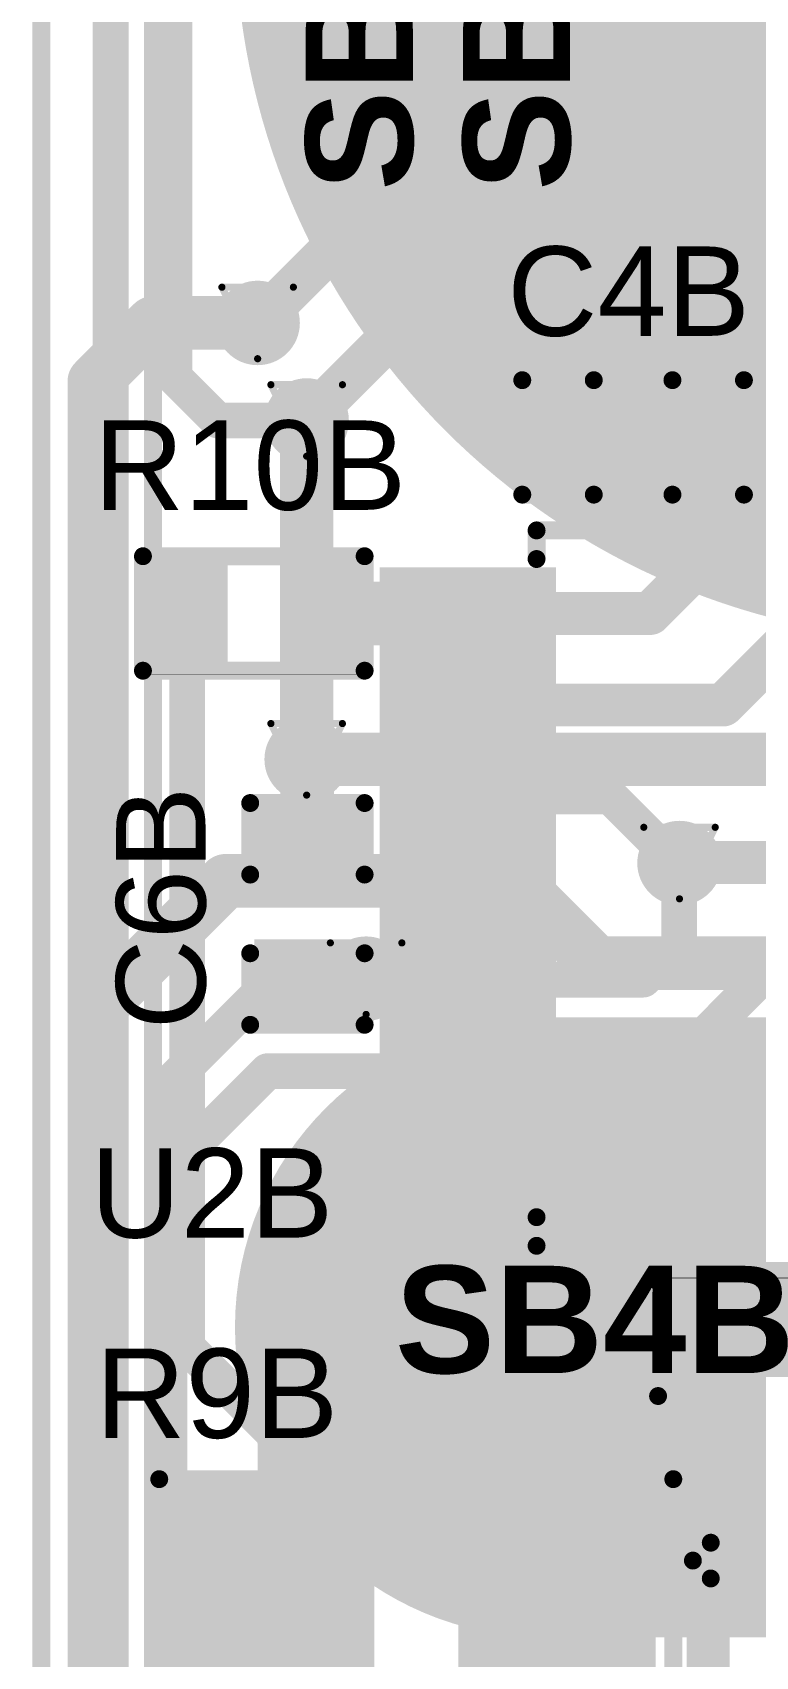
# Model space of a CAD drawing. Header units: inches. Extents: x -4.2 to 12.6, y -6.1 to 3.
# Drawn here: x -3.1519 to -2.9497, y -4.9446 to -4.4906 of the extents above; entities that cross this region are included whole.
import ezdxf

# ---------------------------------------------------------------- set-up
doc = ezdxf.new("R2010")
doc.units = ezdxf.units.IN
doc.header["$MEASUREMENT"] = 0
for name, color, linetype in [('Board Outline', 216, 'Continuous'), ('Bottom Layer', 5, 'Continuous'), ('Bottom Overlay', 54, 'Continuous'), ('Bottom Paste', 16, 'Continuous'), ('Drill Drawing', 1, 'Continuous'), ('Flex_Ribbon Bottom Coverlay', 6, 'Continuous'), ('Flex_Ribbon Top Overlay', 2, 'Continuous'), ('Top Layer', 1, 'Continuous'), ('Top Paste', 8, 'Continuous'), ('Top Solder', 216, 'Continuous'), ('Via Holes', 16, 'Continuous')]:
    doc.layers.add(name, color=color, linetype=linetype)
doc.styles.add('Arial', font='', dxfattribs={"height": 0.2})
doc.styles.add('Arial_Bold', font='', dxfattribs={"height": 0.2})
doc.styles.get('Arial').set_extended_font_data('Arial')
doc.styles.get('Arial_Bold').set_extended_font_data('Arial', bold=True)

# ---------------------------------------------------------------- blocks, each defined once
blk = doc.blocks.new('14_TSSOP_41')
at = {"layer": 'Top Layer'}
for points in [[(0.08858, 0.08563), (0.12992, 0.08563), (0.12992, 0.06791), (0.08858, 0.06791)], [(0.08858, 0.06004), (0.12992, 0.06004), (0.12992, 0.04232), (0.08858, 0.04232)], [(0.08858, 0.03445), (0.12992, 0.03445), (0.12992, 0.01673), (0.08858, 0.01673)], [(0.08858, 0.00886), (0.12992, 0.00886), (0.12992, -0.00886), (0.08858, -0.00886)], [(0.08858, -0.01673), (0.12992, -0.01673), (0.12992, -0.03445), (0.08858, -0.03445)], [(0.08858, -0.04232), (0.12992, -0.04232), (0.12992, -0.06004), (0.08858, -0.06004)], [(0.08858, -0.06791), (0.12992, -0.06791), (0.12992, -0.08563), (0.08858, -0.08563)]]:
    blk.add_hatch(color=1, dxfattribs=at).paths.add_polyline_path(points)
at = {"layer": 'Top Paste'}
for points in [[(0.08858, 0.08563), (0.12992, 0.08563), (0.12992, 0.06791), (0.08858, 0.06791)], [(0.08858, 0.06004), (0.12992, 0.06004), (0.12992, 0.04232), (0.08858, 0.04232)], [(0.08858, 0.03445), (0.12992, 0.03445), (0.12992, 0.01673), (0.08858, 0.01673)], [(0.08858, 0.00886), (0.12992, 0.00886), (0.12992, -0.00886), (0.08858, -0.00886)], [(0.08858, -0.01673), (0.12992, -0.01673), (0.12992, -0.03445), (0.08858, -0.03445)], [(0.08858, -0.04232), (0.12992, -0.04232), (0.12992, -0.06004), (0.08858, -0.06004)], [(0.08858, -0.06791), (0.12992, -0.06791), (0.12992, -0.08563), (0.08858, -0.08563)]]:
    blk.add_hatch(color=8, dxfattribs=at).paths.add_polyline_path(points)
at = {"layer": 'Top Solder'}
for points in [[(0.08458, 0.08963), (0.13392, 0.08963), (0.13392, 0.06391), (0.08458, 0.06391)], [(0.08458, 0.08963), (0.13392, 0.08963), (0.13392, 0.06391), (0.08458, 0.06391)], [(0.08458, 0.06404), (0.13392, 0.06404), (0.13392, 0.03832), (0.08458, 0.03832)], [(0.08458, 0.06404), (0.13392, 0.06404), (0.13392, 0.03832), (0.08458, 0.03832)], [(0.08458, 0.03845), (0.13392, 0.03845), (0.13392, 0.01273), (0.08458, 0.01273)], [(0.08458, 0.03845), (0.13392, 0.03845), (0.13392, 0.01273), (0.08458, 0.01273)], [(0.08458, 0.01286), (0.13392, 0.01286), (0.13392, -0.01286), (0.08458, -0.01286)], [(0.08458, 0.01286), (0.13392, 0.01286), (0.13392, -0.01286), (0.08458, -0.01286)], [(0.08458, -0.01273), (0.13392, -0.01273), (0.13392, -0.03845), (0.08458, -0.03845)], [(0.08458, -0.01273), (0.13392, -0.01273), (0.13392, -0.03845), (0.08458, -0.03845)], [(0.08458, -0.03832), (0.13392, -0.03832), (0.13392, -0.06404), (0.08458, -0.06404)], [(0.08458, -0.03832), (0.13392, -0.03832), (0.13392, -0.06404), (0.08458, -0.06404)], [(0.08458, -0.06391), (0.13392, -0.06391), (0.13392, -0.08963), (0.08458, -0.08963)], [(0.08458, -0.06391), (0.13392, -0.06391), (0.13392, -0.08963), (0.08458, -0.08963)]]:
    blk.add_hatch(color=216, dxfattribs=at).paths.add_polyline_path(points)
at = {"layer": 'Flex_Ribbon Top Overlay'}
for points in [[(0.09, 0.1, 0.005, 0.005, 0), (-0.09, 0.1, 0.005, 0.005, 0)], [(0.09, 0.1, 0.005, 0.005, 0), (0.09, 0.092, 0.005, 0.005, 0)], [(0.09, -0.092, 0.005, 0.005, 0), (0.09, -0.1, 0.005, 0.005, 0)], [(0.09, -0.1, 0.005, 0.005, 0), (-0.09, -0.1, 0.005, 0.005, 0)]]:
    blk.add_lwpolyline(points, format="xyseb", dxfattribs=at)
for points in [[(0.08875, 0.1, 0.0025, 0.0025, 1), (0.09125, 0.1, 0.0025, 0.0025, 1)], [(0.08875, 0.1, 0.0025, 0.0025, 1), (0.09125, 0.1, 0.0025, 0.0025, 1)], [(0.08875, 0.092, 0.0025, 0.0025, 1), (0.09125, 0.092, 0.0025, 0.0025, 1)], [(0.08875, -0.092, 0.0025, 0.0025, 1), (0.09125, -0.092, 0.0025, 0.0025, 1)], [(0.08875, -0.1, 0.0025, 0.0025, 1), (0.09125, -0.1, 0.0025, 0.0025, 1)], [(0.08875, -0.1, 0.0025, 0.0025, 1), (0.09125, -0.1, 0.0025, 0.0025, 1)]]:
    blk.add_lwpolyline(points, format="xyseb", close=True, dxfattribs=at)
blk = doc.blocks.new('S______B______0402_83')
at = {"layer": 'Top Layer'}
for points in [[(-0.0275, -0.0125), (-0.0275, 0.0125), (-0.0095, 0.0125), (-0.0095, -0.0125)], [(0.0095, -0.0125), (0.0095, 0.0125), (0.0275, 0.0125), (0.0275, -0.0125)]]:
    blk.add_hatch(color=1, dxfattribs=at).paths.add_polyline_path(points)
at = {"layer": 'Top Paste'}
for points in [[(-0.0275, -0.0125), (-0.0275, 0.0125), (-0.0095, 0.0125), (-0.0095, -0.0125)], [(0.0095, -0.0125), (0.0095, 0.0125), (0.0275, 0.0125), (0.0275, -0.0125)]]:
    blk.add_hatch(color=8, dxfattribs=at).paths.add_polyline_path(points)
at = {"layer": 'Top Solder'}
for points in [[(-0.02967, -0.01467), (-0.02967, 0.01467), (-0.00733, 0.01467), (-0.00733, -0.01467)], [(-0.02967, -0.01467), (-0.02967, 0.01467), (-0.00733, 0.01467), (-0.00733, -0.01467)], [(0.00733, -0.01467), (0.00733, 0.01467), (0.02967, 0.01467), (0.02967, -0.01467)], [(0.00733, -0.01467), (0.00733, 0.01467), (0.02967, 0.01467), (0.02967, -0.01467)]]:
    blk.add_hatch(color=216, dxfattribs=at).paths.add_polyline_path(points)
at = {"layer": 'Flex_Ribbon Top Overlay'}
for points in [[(-0.031, 0.016, 0.005, 0.005, 0), (-0.031, -0.016, 0.005, 0.005, 0)], [(0.031, 0.016, 0.005, 0.005, 0), (-0.031, 0.016, 0.005, 0.005, 0)], [(0.031, 0.016, 0.005, 0.005, 0), (0.031, -0.016, 0.005, 0.005, 0)], [(0.031, -0.016, 0.005, 0.005, 0), (-0.031, -0.016, 0.005, 0.005, 0)], [(0.032, -0.017, 0.000127, 0.000127, 0), (-0.032, -0.017, 0.000127, 0.000127, 0)]]:
    blk.add_lwpolyline(points, format="xyseb", dxfattribs=at)
for points in [[(-0.03225, 0.016, 0.0025, 0.0025, 1), (-0.02975, 0.016, 0.0025, 0.0025, 1)], [(-0.03225, 0.016, 0.0025, 0.0025, 1), (-0.02975, 0.016, 0.0025, 0.0025, 1)], [(0.02975, 0.016, 0.0025, 0.0025, 1), (0.03225, 0.016, 0.0025, 0.0025, 1)], [(0.02975, 0.016, 0.0025, 0.0025, 1), (0.03225, 0.016, 0.0025, 0.0025, 1)], [(-0.03225, -0.016, 0.0025, 0.0025, 1), (-0.02975, -0.016, 0.0025, 0.0025, 1)], [(-0.03225, -0.016, 0.0025, 0.0025, 1), (-0.02975, -0.016, 0.0025, 0.0025, 1)], [(0.02975, -0.016, 0.0025, 0.0025, 1), (0.03225, -0.016, 0.0025, 0.0025, 1)], [(0.02975, -0.016, 0.0025, 0.0025, 1), (0.03225, -0.016, 0.0025, 0.0025, 1)], [(-0.03203, -0.017, 0.0000635, 0.0000635, 1), (-0.03197, -0.017, 0.0000635, 0.0000635, 1)], [(0.03197, -0.017, 0.0000635, 0.0000635, 1), (0.03203, -0.017, 0.0000635, 0.0000635, 1)]]:
    blk.add_lwpolyline(points, format="xyseb", close=True, dxfattribs=at)
blk = doc.blocks.new('R___0402_118')
at = {"layer": 'Top Layer'}
for points in [[(-0.0275, -0.0125), (-0.0275, 0.0125), (-0.0095, 0.0125), (-0.0095, -0.0125)], [(0.0095, -0.0125), (0.0095, 0.0125), (0.0275, 0.0125), (0.0275, -0.0125)]]:
    blk.add_hatch(color=1, dxfattribs=at).paths.add_polyline_path(points)
at = {"layer": 'Top Paste'}
for points in [[(-0.0275, -0.0125), (-0.0275, 0.0125), (-0.0095, 0.0125), (-0.0095, -0.0125)], [(0.0095, -0.0125), (0.0095, 0.0125), (0.0275, 0.0125), (0.0275, -0.0125)]]:
    blk.add_hatch(color=8, dxfattribs=at).paths.add_polyline_path(points)
at = {"layer": 'Top Solder'}
for points in [[(-0.02967, -0.01467), (-0.02967, 0.01467), (-0.00733, 0.01467), (-0.00733, -0.01467)], [(-0.02967, -0.01467), (-0.02967, 0.01467), (-0.00733, 0.01467), (-0.00733, -0.01467)], [(0.00733, -0.01467), (0.00733, 0.01467), (0.02967, 0.01467), (0.02967, -0.01467)], [(0.00733, -0.01467), (0.00733, 0.01467), (0.02967, 0.01467), (0.02967, -0.01467)]]:
    blk.add_hatch(color=216, dxfattribs=at).paths.add_polyline_path(points)
at = {"layer": 'Flex_Ribbon Top Overlay'}
for points in [[(-0.031, -0.016, 0.005, 0.005, 0), (-0.031, 0.016, 0.005, 0.005, 0)], [(-0.031, 0.016, 0.005, 0.005, 0), (0.031, 0.016, 0.005, 0.005, 0)], [(0.031, -0.016, 0.005, 0.005, 0), (0.031, 0.016, 0.005, 0.005, 0)], [(-0.031, -0.016, 0.005, 0.005, 0), (0.031, -0.016, 0.005, 0.005, 0)], [(-0.032, -0.017, 0.000127, 0.000127, 0), (0.032, -0.017, 0.000127, 0.000127, 0)]]:
    blk.add_lwpolyline(points, format="xyseb", dxfattribs=at)
for points in [[(-0.03225, 0.016, 0.0025, 0.0025, 1), (-0.02975, 0.016, 0.0025, 0.0025, 1)], [(-0.03225, 0.016, 0.0025, 0.0025, 1), (-0.02975, 0.016, 0.0025, 0.0025, 1)], [(0.02975, 0.016, 0.0025, 0.0025, 1), (0.03225, 0.016, 0.0025, 0.0025, 1)], [(0.02975, 0.016, 0.0025, 0.0025, 1), (0.03225, 0.016, 0.0025, 0.0025, 1)], [(-0.03225, -0.016, 0.0025, 0.0025, 1), (-0.02975, -0.016, 0.0025, 0.0025, 1)], [(-0.03225, -0.016, 0.0025, 0.0025, 1), (-0.02975, -0.016, 0.0025, 0.0025, 1)], [(0.02975, -0.016, 0.0025, 0.0025, 1), (0.03225, -0.016, 0.0025, 0.0025, 1)], [(0.02975, -0.016, 0.0025, 0.0025, 1), (0.03225, -0.016, 0.0025, 0.0025, 1)], [(-0.03203, -0.017, 0.0000635, 0.0000635, 1), (-0.03197, -0.017, 0.0000635, 0.0000635, 1)], [(0.03197, -0.017, 0.0000635, 0.0000635, 1), (0.03203, -0.017, 0.0000635, 0.0000635, 1)]]:
    blk.add_lwpolyline(points, format="xyseb", close=True, dxfattribs=at)
blk = doc.blocks.new('TC33X_2_104E__125')
at = {"layer": 'Top Layer'}
for points in [[(0.00787, 0.12992), (0.07087, 0.12992), (0.07087, 0.07087), (0.00787, 0.07087)], [(-0.02362, 0.02362), (0.02362, 0.02362), (0.02362, -0.02362), (-0.02362, -0.02362)], [(0.05512, 0.02362), (0.10236, 0.02362), (0.10236, -0.02362), (0.05512, -0.02362)]]:
    blk.add_hatch(color=1, dxfattribs=at).paths.add_polyline_path(points)
at = {"layer": 'Top Paste'}
for points in [[(0.00787, 0.12992), (0.07087, 0.12992), (0.07087, 0.07087), (0.00787, 0.07087)], [(-0.02362, 0.02362), (0.02362, 0.02362), (0.02362, -0.02362), (-0.02362, -0.02362)], [(0.05512, 0.02362), (0.10236, 0.02362), (0.10236, -0.02362), (0.05512, -0.02362)]]:
    blk.add_hatch(color=8, dxfattribs=at).paths.add_polyline_path(points)
at = {"layer": 'Top Solder'}
for points in [[(0.00387, 0.13392), (0.07487, 0.13392), (0.07487, 0.06687), (0.00387, 0.06687)], [(0.00387, 0.13392), (0.07487, 0.13392), (0.07487, 0.06687), (0.00387, 0.06687)], [(-0.02762, 0.02762), (0.02762, 0.02762), (0.02762, -0.02762), (-0.02762, -0.02762)], [(-0.02762, 0.02762), (0.02762, 0.02762), (0.02762, -0.02762), (-0.02762, -0.02762)], [(0.05112, 0.02762), (0.10636, 0.02762), (0.10636, -0.02762), (0.05112, -0.02762)], [(0.05112, 0.02762), (0.10636, 0.02762), (0.10636, -0.02762), (0.05112, -0.02762)]]:
    blk.add_hatch(color=216, dxfattribs=at).paths.add_polyline_path(points)
at = {"layer": 'Flex_Ribbon Top Overlay'}
for points in [[(-0.02063, 0.1242, 0.005, 0.005, 0), (-0.03252, 0.11231, 0.005, 0.005, 0)], [(-0.00063, 0.1242, 0.005, 0.005, 0), (-0.02063, 0.1242, 0.005, 0.005, 0)], [(0.09937, 0.1242, 0.005, 0.005, 0), (0.07937, 0.1242, 0.005, 0.005, 0)], [(0.11126, 0.11231, 0.005, 0.005, 0), (0.09937, 0.1242, 0.005, 0.005, 0)], [(-0.03252, 0.11231, 0.005, 0.005, 0), (-0.03252, -0.02776, 0.005, 0.005, 0)], [(0.11126, 0.11231, 0.005, 0.005, 0), (0.11126, -0.02776, 0.005, 0.005, 0)], [(-0.038, -0.005, 0.005, 0.005, 0), (-0.043, 0, 0.005, 0.005, 0)], [(-0.043, 0, 0.005, 0.005, 0), (-0.043, -0.01, 0.005, 0.005, 0)], [(-0.038, -0.005, 0.005, 0.005, 0), (-0.043, -0.01, 0.005, 0.005, 0)], [(0.11126, -0.02776, 0.005, 0.005, 0), (-0.03252, -0.02776, 0.005, 0.005, 0)]]:
    blk.add_lwpolyline(points, format="xyseb", dxfattribs=at)
for points in [[(-0.02188, 0.1242, 0.0025, 0.0025, 1), (-0.01938, 0.1242, 0.0025, 0.0025, 1)], [(-0.02188, 0.1242, 0.0025, 0.0025, 1), (-0.01938, 0.1242, 0.0025, 0.0025, 1)], [(-0.00188, 0.1242, 0.0025, 0.0025, 1), (0.00062, 0.1242, 0.0025, 0.0025, 1)], [(0.07812, 0.1242, 0.0025, 0.0025, 1), (0.08062, 0.1242, 0.0025, 0.0025, 1)], [(0.09812, 0.1242, 0.0025, 0.0025, 1), (0.10062, 0.1242, 0.0025, 0.0025, 1)], [(0.09812, 0.1242, 0.0025, 0.0025, 1), (0.10062, 0.1242, 0.0025, 0.0025, 1)], [(-0.03377, 0.11231, 0.0025, 0.0025, 1), (-0.03127, 0.11231, 0.0025, 0.0025, 1)], [(-0.03377, 0.11231, 0.0025, 0.0025, 1), (-0.03127, 0.11231, 0.0025, 0.0025, 1)], [(0.11001, 0.11231, 0.0025, 0.0025, 1), (0.11251, 0.11231, 0.0025, 0.0025, 1)], [(0.11001, 0.11231, 0.0025, 0.0025, 1), (0.11251, 0.11231, 0.0025, 0.0025, 1)], [(-0.04425, 0, 0.0025, 0.0025, 1), (-0.04175, 0, 0.0025, 0.0025, 1)], [(-0.04425, 0, 0.0025, 0.0025, 1), (-0.04175, 0, 0.0025, 0.0025, 1)], [(-0.03925, -0.005, 0.0025, 0.0025, 1), (-0.03675, -0.005, 0.0025, 0.0025, 1)], [(-0.03925, -0.005, 0.0025, 0.0025, 1), (-0.03675, -0.005, 0.0025, 0.0025, 1)], [(-0.04425, -0.01, 0.0025, 0.0025, 1), (-0.04175, -0.01, 0.0025, 0.0025, 1)], [(-0.04425, -0.01, 0.0025, 0.0025, 1), (-0.04175, -0.01, 0.0025, 0.0025, 1)], [(-0.03377, -0.02776, 0.0025, 0.0025, 1), (-0.03127, -0.02776, 0.0025, 0.0025, 1)], [(-0.03377, -0.02776, 0.0025, 0.0025, 1), (-0.03127, -0.02776, 0.0025, 0.0025, 1)], [(0.11001, -0.02776, 0.0025, 0.0025, 1), (0.11251, -0.02776, 0.0025, 0.0025, 1)], [(0.11001, -0.02776, 0.0025, 0.0025, 1), (0.11251, -0.02776, 0.0025, 0.0025, 1)]]:
    blk.add_lwpolyline(points, format="xyseb", close=True, dxfattribs=at)
blk = doc.blocks.new('_EMG________B_202')
at = {"layer": 'Bottom Layer'}
h = blk.add_hatch(color=5, dxfattribs=at)
edge = h.paths.add_edge_path()
edge.add_arc((0, 0.3932), 0.19685, 0, 360)
h = blk.add_hatch(color=5, dxfattribs=at)
edge = h.paths.add_edge_path()
edge.add_arc((-0.11417, 0.0005), 0.08268, 90, 270)
edge.add_line((-0.11417, -0.08217), (0.11417, -0.08217))
edge.add_arc((0.11417, 0.0005), 0.08268, 270, 450)
edge.add_line((0.11417, 0.08318), (-0.11417, 0.08318))
at = {"layer": 'Bottom Paste'}
h = blk.add_hatch(color=16, dxfattribs=at)
edge = h.paths.add_edge_path()
edge.add_arc((0, 0.3932), 0.19685, 0, 360)
h = blk.add_hatch(color=16, dxfattribs=at)
edge = h.paths.add_edge_path()
edge.add_arc((-0.11417, 0.0005), 0.08268, 90, 270)
edge.add_line((-0.11417, -0.08217), (0.11417, -0.08217))
edge.add_arc((0.11417, 0.0005), 0.08268, 270, 450)
edge.add_line((0.11417, 0.08318), (-0.11417, 0.08318))
at = {"layer": 'Flex_Ribbon Bottom Coverlay'}
h = blk.add_hatch(color=6, dxfattribs=at)
edge = h.paths.add_edge_path()
edge.add_arc((0, 0.3932), 0.20085, 0, 360)
h = blk.add_hatch(color=6, dxfattribs=at)
edge = h.paths.add_edge_path()
edge.add_arc((0, 0.3932), 0.20085, 0, 360)
h = blk.add_hatch(color=6, dxfattribs=at)
edge = h.paths.add_edge_path()
edge.add_arc((-0.11417, 0.0005), 0.08668, 90, 270)
edge.add_line((-0.11417, -0.08617), (0.11417, -0.08617))
edge.add_arc((0.11417, 0.0005), 0.08668, 270, 450)
edge.add_line((0.11417, 0.08718), (-0.11417, 0.08718))
h = blk.add_hatch(color=6, dxfattribs=at)
edge = h.paths.add_edge_path()
edge.add_arc((-0.11417, 0.0005), 0.08668, 90, 270)
edge.add_line((-0.11417, -0.08617), (0.11417, -0.08617))
edge.add_arc((0.11417, 0.0005), 0.08668, 270, 450)
edge.add_line((0.11417, 0.08718), (-0.11417, 0.08718))
at = {"layer": 'Bottom Overlay'}
blk.add_lwpolyline([(-0.22375, -0.43172, 0.005, 0.005, 0), (-0.22375, 0.43172, 0.005, 0.005, 0)], format="xyseb", dxfattribs=at)
blk = doc.blocks.new('C___0402_230')
at = {"layer": 'Top Layer'}
for points in [[(-0.0275, -0.0125), (-0.0275, 0.0125), (-0.0095, 0.0125), (-0.0095, -0.0125)], [(0.0095, -0.0125), (0.0095, 0.0125), (0.0275, 0.0125), (0.0275, -0.0125)]]:
    blk.add_hatch(color=1, dxfattribs=at).paths.add_polyline_path(points)
at = {"layer": 'Top Paste'}
for points in [[(-0.0275, -0.0125), (-0.0275, 0.0125), (-0.0095, 0.0125), (-0.0095, -0.0125)], [(0.0095, -0.0125), (0.0095, 0.0125), (0.0275, 0.0125), (0.0275, -0.0125)]]:
    blk.add_hatch(color=8, dxfattribs=at).paths.add_polyline_path(points)
at = {"layer": 'Top Solder'}
for points in [[(-0.02986, -0.01486), (-0.02986, 0.01486), (-0.00714, 0.01486), (-0.00714, -0.01486)], [(-0.02986, -0.01486), (-0.02986, 0.01486), (-0.00714, 0.01486), (-0.00714, -0.01486)], [(0.00714, -0.01486), (0.00714, 0.01486), (0.02986, 0.01486), (0.02986, -0.01486)], [(0.00714, -0.01486), (0.00714, 0.01486), (0.02986, 0.01486), (0.02986, -0.01486)]]:
    blk.add_hatch(color=216, dxfattribs=at).paths.add_polyline_path(points)
at = {"layer": 'Flex_Ribbon Top Overlay'}
for points in [[(-0.011, 0.016, 0.005, 0.005, 0), (-0.031, 0.016, 0.005, 0.005, 0)], [(-0.031, -0.016, 0.005, 0.005, 0), (-0.031, 0.016, 0.005, 0.005, 0)], [(0.031, 0.016, 0.005, 0.005, 0), (0.011, 0.016, 0.005, 0.005, 0)], [(0.031, -0.016, 0.005, 0.005, 0), (0.031, 0.016, 0.005, 0.005, 0)], [(-0.011, -0.016, 0.005, 0.005, 0), (-0.031, -0.016, 0.005, 0.005, 0)], [(0.031, -0.016, 0.005, 0.005, 0), (0.011, -0.016, 0.005, 0.005, 0)]]:
    blk.add_lwpolyline(points, format="xyseb", dxfattribs=at)
for points in [[(-0.03225, 0.016, 0.0025, 0.0025, 1), (-0.02975, 0.016, 0.0025, 0.0025, 1)], [(-0.03225, 0.016, 0.0025, 0.0025, 1), (-0.02975, 0.016, 0.0025, 0.0025, 1)], [(-0.01225, 0.016, 0.0025, 0.0025, 1), (-0.00975, 0.016, 0.0025, 0.0025, 1)], [(0.00975, 0.016, 0.0025, 0.0025, 1), (0.01225, 0.016, 0.0025, 0.0025, 1)], [(0.02975, 0.016, 0.0025, 0.0025, 1), (0.03225, 0.016, 0.0025, 0.0025, 1)], [(0.02975, 0.016, 0.0025, 0.0025, 1), (0.03225, 0.016, 0.0025, 0.0025, 1)], [(-0.03225, -0.016, 0.0025, 0.0025, 1), (-0.02975, -0.016, 0.0025, 0.0025, 1)], [(-0.03225, -0.016, 0.0025, 0.0025, 1), (-0.02975, -0.016, 0.0025, 0.0025, 1)], [(-0.01225, -0.016, 0.0025, 0.0025, 1), (-0.00975, -0.016, 0.0025, 0.0025, 1)], [(0.00975, -0.016, 0.0025, 0.0025, 1), (0.01225, -0.016, 0.0025, 0.0025, 1)], [(0.02975, -0.016, 0.0025, 0.0025, 1), (0.03225, -0.016, 0.0025, 0.0025, 1)], [(0.02975, -0.016, 0.0025, 0.0025, 1), (0.03225, -0.016, 0.0025, 0.0025, 1)]]:
    blk.add_lwpolyline(points, format="xyseb", close=True, dxfattribs=at)
blk = doc.blocks.new('C___0402_244')
at = {"layer": 'Top Layer'}
for points in [[(-0.0275, -0.0125), (-0.0275, 0.0125), (-0.0095, 0.0125), (-0.0095, -0.0125)], [(0.0095, -0.0125), (0.0095, 0.0125), (0.0275, 0.0125), (0.0275, -0.0125)]]:
    blk.add_hatch(color=1, dxfattribs=at).paths.add_polyline_path(points)
at = {"layer": 'Top Paste'}
for points in [[(-0.0275, -0.0125), (-0.0275, 0.0125), (-0.0095, 0.0125), (-0.0095, -0.0125)], [(0.0095, -0.0125), (0.0095, 0.0125), (0.0275, 0.0125), (0.0275, -0.0125)]]:
    blk.add_hatch(color=8, dxfattribs=at).paths.add_polyline_path(points)
at = {"layer": 'Top Solder'}
for points in [[(-0.02986, -0.01486), (-0.02986, 0.01486), (-0.00714, 0.01486), (-0.00714, -0.01486)], [(-0.02986, -0.01486), (-0.02986, 0.01486), (-0.00714, 0.01486), (-0.00714, -0.01486)], [(0.00714, -0.01486), (0.00714, 0.01486), (0.02986, 0.01486), (0.02986, -0.01486)], [(0.00714, -0.01486), (0.00714, 0.01486), (0.02986, 0.01486), (0.02986, -0.01486)]]:
    blk.add_hatch(color=216, dxfattribs=at).paths.add_polyline_path(points)
at = {"layer": 'Flex_Ribbon Top Overlay'}
for points in [[(-0.011, 0.016, 0.005, 0.005, 0), (-0.031, 0.016, 0.005, 0.005, 0)], [(-0.031, 0.016, 0.005, 0.005, 0), (-0.031, -0.016, 0.005, 0.005, 0)], [(0.031, 0.016, 0.005, 0.005, 0), (0.011, 0.016, 0.005, 0.005, 0)], [(0.031, 0.016, 0.005, 0.005, 0), (0.031, -0.016, 0.005, 0.005, 0)], [(-0.011, -0.016, 0.005, 0.005, 0), (-0.031, -0.016, 0.005, 0.005, 0)], [(0.031, -0.016, 0.005, 0.005, 0), (0.011, -0.016, 0.005, 0.005, 0)]]:
    blk.add_lwpolyline(points, format="xyseb", dxfattribs=at)
for points in [[(-0.03225, 0.016, 0.0025, 0.0025, 1), (-0.02975, 0.016, 0.0025, 0.0025, 1)], [(-0.03225, 0.016, 0.0025, 0.0025, 1), (-0.02975, 0.016, 0.0025, 0.0025, 1)], [(-0.01225, 0.016, 0.0025, 0.0025, 1), (-0.00975, 0.016, 0.0025, 0.0025, 1)], [(0.00975, 0.016, 0.0025, 0.0025, 1), (0.01225, 0.016, 0.0025, 0.0025, 1)], [(0.02975, 0.016, 0.0025, 0.0025, 1), (0.03225, 0.016, 0.0025, 0.0025, 1)], [(0.02975, 0.016, 0.0025, 0.0025, 1), (0.03225, 0.016, 0.0025, 0.0025, 1)], [(-0.03225, -0.016, 0.0025, 0.0025, 1), (-0.02975, -0.016, 0.0025, 0.0025, 1)], [(-0.03225, -0.016, 0.0025, 0.0025, 1), (-0.02975, -0.016, 0.0025, 0.0025, 1)], [(-0.01225, -0.016, 0.0025, 0.0025, 1), (-0.00975, -0.016, 0.0025, 0.0025, 1)], [(0.00975, -0.016, 0.0025, 0.0025, 1), (0.01225, -0.016, 0.0025, 0.0025, 1)], [(0.02975, -0.016, 0.0025, 0.0025, 1), (0.03225, -0.016, 0.0025, 0.0025, 1)], [(0.02975, -0.016, 0.0025, 0.0025, 1), (0.03225, -0.016, 0.0025, 0.0025, 1)]]:
    blk.add_lwpolyline(points, format="xyseb", close=True, dxfattribs=at)

msp = doc.modelspace()

# ---------------------------------------------------------------- hatches: boundary and pattern name
at = {"layer": 'Bottom Layer'}
h = msp.add_hatch(color=5, dxfattribs=at)
edge = h.paths.add_edge_path()
edge.add_arc((-3.08892, -4.57178), 0.01181, 0, 360)
h = msp.add_hatch(color=5, dxfattribs=at)
edge = h.paths.add_edge_path()
edge.add_arc((-3.07521, -4.59905), 0.01181, 0, 360)
h = msp.add_hatch(color=5, dxfattribs=at)
edge = h.paths.add_edge_path()
edge.add_arc((-3.07521, -4.69378), 0.01181, 0, 360)
h = msp.add_hatch(color=5, dxfattribs=at)
edge = h.paths.add_edge_path()
edge.add_arc((-2.97092, -4.72278), 0.01181, 0, 360)
h = msp.add_hatch(color=5, dxfattribs=at)
edge = h.paths.add_edge_path()
edge.add_arc((-3.05858, -4.7551), 0.01181, 0, 360)
at = {"layer": 'Top Layer'}
h = msp.add_hatch(color=1, dxfattribs=at)
edge = h.paths.add_edge_path()
edge.add_arc((-3.08892, -4.57178), 0.01181, 0, 360)
h = msp.add_hatch(color=1, dxfattribs=at)
edge = h.paths.add_edge_path()
edge.add_arc((-3.07521, -4.59905), 0.01181, 0, 360)
for points in [[(-2.9759, -4.61878), (-2.9209, -4.61878), (-2.9209, -4.59078), (-2.9759, -4.59078)], [(-3.0715, -4.66187), (-3.00948, -4.66187), (-3.00948, -4.64415), (-3.0715, -4.64415)], [(-3.08742, -4.73293), (-3.00948, -4.73293), (-3.00948, -4.72093), (-3.08742, -4.72093)], [(-3.06192, -4.85878), (-2.99092, -4.85878), (-2.99092, -4.79778), (-3.06192, -4.79778)], [(-3.03192, -5.05278), (-2.97792, -5.05278), (-2.97792, -4.89178), (-3.03192, -4.89178)]]:
    msp.add_hatch(color=1, dxfattribs=at).paths.add_polyline_path(points)
h = msp.add_hatch(color=1, dxfattribs=at)
edge = h.paths.add_edge_path()
edge.add_arc((-3.07521, -4.69378), 0.01181, 0, 360)
h = msp.add_hatch(color=1, dxfattribs=at)
edge = h.paths.add_edge_path()
edge.add_arc((-2.97092, -4.72278), 0.01181, 0, 360)
h = msp.add_hatch(color=1, dxfattribs=at)
edge = h.paths.add_edge_path()
edge.add_arc((-3.05858, -4.7551), 0.01181, 0, 360)
at = {"layer": 'Via Holes'}
h = msp.add_hatch(color=7, dxfattribs=at)
edge = h.paths.add_edge_path()
edge.add_arc((-3.08892, -4.57178), 0.00591, 0, 360)
h = msp.add_hatch(color=7, dxfattribs=at)
edge = h.paths.add_edge_path()
edge.add_arc((-3.07521, -4.59905), 0.00591, 0, 360)
h = msp.add_hatch(color=7, dxfattribs=at)
edge = h.paths.add_edge_path()
edge.add_arc((-3.07521, -4.69378), 0.00591, 0, 360)
h = msp.add_hatch(color=7, dxfattribs=at)
edge = h.paths.add_edge_path()
edge.add_arc((-2.97092, -4.72278), 0.00591, 0, 360)
h = msp.add_hatch(color=7, dxfattribs=at)
edge = h.paths.add_edge_path()
edge.add_arc((-3.05858, -4.7551), 0.00591, 0, 360)

# ---------------------------------------------------------------- linework, layer by layer
at = {"layer": 'Board Outline'}
msp.add_lwpolyline([(-3.1494, -5.28378, 0.005, 0.005, 0), (-3.1494, -4.42332, 0.005, 0.005, 0)], format="xyseb", dxfattribs=at)
msp.add_lwpolyline([(-3.1494, -5.28378, 0.005, 0.005, 0), (-3.1494, -4.42332, 0.005, 0.005, 0)], format="xyseb", dxfattribs=at)
at = {"layer": 'Bottom Layer'}
for points in [[(-3.1346, -4.58818, 0.015, 0.015, 0), (-3.1182, -4.57178, 0.015, 0.015, 0)], [(-3.1182, -4.57178, 0.015, 0.015, 0), (-3.08892, -4.57178, 0.015, 0.015, 0)], [(-3.1346, -4.76446, 0.015, 0.015, 0), (-3.1346, -4.58818, 0.015, 0.015, 0)], [(-3.07521, -4.69378, 0.015, 0.015, 0), (-3.07521, -4.59905, 0.015, 0.015, 0)], [(-3.07521, -4.69378, 0.015, 0.015, 0), (-2.9079, -4.69378, 0.015, 0.015, 0)], [(-2.97092, -4.72278, 0.012, 0.012, 0), (-2.97073, -4.72259, 0.012, 0.012, 0)], [(-2.97073, -4.72259, 0.012, 0.012, 0), (-2.88673, -4.72259, 0.012, 0.012, 0)], [(-3.1346, -4.76446, 0.015, 0.015, 0), (-3.09789, -4.72775, 0.015, 0.015, 0)], [(-3.09789, -4.72775, 0.015, 0.015, 0), (-3.01712, -4.72775, 0.015, 0.015, 0)], [(-3.01712, -4.72775, 0.015, 0.015, 0), (-2.99409, -4.75078, 0.015, 0.015, 0)], [(-2.99409, -4.75078, 0.015, 0.015, 0), (-2.8669, -4.75078, 0.015, 0.015, 0)], [(-3.1136, -4.78438, 0.01, 0.01, 0), (-3.08432, -4.7551, 0.01, 0.01, 0)], [(-3.08432, -4.7551, 0.01, 0.01, 0), (-3.05858, -4.7551, 0.01, 0.01, 0)], [(-3.1346, -5.22328, 0.015, 0.015, 0), (-3.1346, -4.76446, 0.015, 0.015, 0)], [(-3.1136, -5.1251, 0.01, 0.01, 0), (-3.1136, -4.78438, 0.01, 0.01, 0)]]:
    msp.add_lwpolyline(points, format="xyseb", dxfattribs=at)
for points in [[(-3.12195, -4.57178, 0.0075, 0.0075, 1), (-3.11445, -4.57178, 0.0075, 0.0075, 1)], [(-3.12195, -4.57178, 0.0075, 0.0075, 1), (-3.11445, -4.57178, 0.0075, 0.0075, 1)], [(-3.09267, -4.57178, 0.0075, 0.0075, 1), (-3.08517, -4.57178, 0.0075, 0.0075, 1)], [(-3.13835, -4.58818, 0.0075, 0.0075, 1), (-3.13085, -4.58818, 0.0075, 0.0075, 1)], [(-3.13835, -4.58818, 0.0075, 0.0075, 1), (-3.13085, -4.58818, 0.0075, 0.0075, 1)], [(-3.07896, -4.59905, 0.0075, 0.0075, 1), (-3.07146, -4.59905, 0.0075, 0.0075, 1)], [(-3.07896, -4.69378, 0.0075, 0.0075, 1), (-3.07146, -4.69378, 0.0075, 0.0075, 1)], [(-3.07896, -4.69378, 0.0075, 0.0075, 1), (-3.07146, -4.69378, 0.0075, 0.0075, 1)], [(-2.97392, -4.72278, 0.006, 0.006, 1), (-2.96792, -4.72278, 0.006, 0.006, 1)], [(-2.97373, -4.72259, 0.006, 0.006, 1), (-2.96773, -4.72259, 0.006, 0.006, 1)], [(-2.97373, -4.72259, 0.006, 0.006, 1), (-2.96773, -4.72259, 0.006, 0.006, 1)], [(-3.10164, -4.72775, 0.0075, 0.0075, 1), (-3.09414, -4.72775, 0.0075, 0.0075, 1)], [(-3.10164, -4.72775, 0.0075, 0.0075, 1), (-3.09414, -4.72775, 0.0075, 0.0075, 1)], [(-3.02087, -4.72775, 0.0075, 0.0075, 1), (-3.01337, -4.72775, 0.0075, 0.0075, 1)], [(-3.02087, -4.72775, 0.0075, 0.0075, 1), (-3.01337, -4.72775, 0.0075, 0.0075, 1)], [(-2.99784, -4.75078, 0.0075, 0.0075, 1), (-2.99034, -4.75078, 0.0075, 0.0075, 1)], [(-2.99784, -4.75078, 0.0075, 0.0075, 1), (-2.99034, -4.75078, 0.0075, 0.0075, 1)], [(-3.08682, -4.7551, 0.005, 0.005, 1), (-3.08182, -4.7551, 0.005, 0.005, 1)], [(-3.08682, -4.7551, 0.005, 0.005, 1), (-3.08182, -4.7551, 0.005, 0.005, 1)], [(-3.06108, -4.7551, 0.005, 0.005, 1), (-3.05608, -4.7551, 0.005, 0.005, 1)], [(-3.13835, -4.76446, 0.0075, 0.0075, 1), (-3.13085, -4.76446, 0.0075, 0.0075, 1)], [(-3.13835, -4.76446, 0.0075, 0.0075, 1), (-3.13085, -4.76446, 0.0075, 0.0075, 1)], [(-3.13835, -4.76446, 0.0075, 0.0075, 1), (-3.13085, -4.76446, 0.0075, 0.0075, 1)], [(-3.1161, -4.78438, 0.005, 0.005, 1), (-3.1111, -4.78438, 0.005, 0.005, 1)], [(-3.1161, -4.78438, 0.005, 0.005, 1), (-3.1111, -4.78438, 0.005, 0.005, 1)]]:
    msp.add_lwpolyline(points, format="xyseb", close=True, dxfattribs=at)
at = {"layer": 'Drill Drawing'}
for points in [[(-3.09892, -4.56178, 0.002, 0.002, 0), (-3.07892, -4.56178, 0.002, 0.002, 0)], [(-3.09892, -4.56178, 0.002, 0.002, 0), (-3.08892, -4.58178, 0.002, 0.002, 0)], [(-3.08892, -4.58178, 0.002, 0.002, 0), (-3.07892, -4.56178, 0.002, 0.002, 0)], [(-3.08521, -4.58905, 0.002, 0.002, 0), (-3.06521, -4.58905, 0.002, 0.002, 0)], [(-3.08521, -4.58905, 0.002, 0.002, 0), (-3.07521, -4.60905, 0.002, 0.002, 0)], [(-3.07521, -4.60905, 0.002, 0.002, 0), (-3.06521, -4.58905, 0.002, 0.002, 0)], [(-3.08521, -4.68378, 0.002, 0.002, 0), (-3.06521, -4.68378, 0.002, 0.002, 0)], [(-3.08521, -4.68378, 0.002, 0.002, 0), (-3.07521, -4.70378, 0.002, 0.002, 0)], [(-3.07521, -4.70378, 0.002, 0.002, 0), (-3.06521, -4.68378, 0.002, 0.002, 0)], [(-2.98092, -4.71278, 0.002, 0.002, 0), (-2.96092, -4.71278, 0.002, 0.002, 0)], [(-2.98092, -4.71278, 0.002, 0.002, 0), (-2.97092, -4.73278, 0.002, 0.002, 0)], [(-2.97092, -4.73278, 0.002, 0.002, 0), (-2.96092, -4.71278, 0.002, 0.002, 0)], [(-3.06858, -4.7451, 0.002, 0.002, 0), (-3.04858, -4.7451, 0.002, 0.002, 0)], [(-3.06858, -4.7451, 0.002, 0.002, 0), (-3.05858, -4.7651, 0.002, 0.002, 0)], [(-3.05858, -4.7651, 0.002, 0.002, 0), (-3.04858, -4.7451, 0.002, 0.002, 0)]]:
    msp.add_lwpolyline(points, format="xyseb", dxfattribs=at)
for points in [[(-3.09942, -4.56178, 0.001, 0.001, 1), (-3.09842, -4.56178, 0.001, 0.001, 1)], [(-3.09942, -4.56178, 0.001, 0.001, 1), (-3.09842, -4.56178, 0.001, 0.001, 1)], [(-3.07942, -4.56178, 0.001, 0.001, 1), (-3.07842, -4.56178, 0.001, 0.001, 1)], [(-3.07942, -4.56178, 0.001, 0.001, 1), (-3.07842, -4.56178, 0.001, 0.001, 1)], [(-3.08942, -4.58178, 0.001, 0.001, 1), (-3.08842, -4.58178, 0.001, 0.001, 1)], [(-3.08942, -4.58178, 0.001, 0.001, 1), (-3.08842, -4.58178, 0.001, 0.001, 1)], [(-3.08571, -4.58905, 0.001, 0.001, 1), (-3.08471, -4.58905, 0.001, 0.001, 1)], [(-3.08571, -4.58905, 0.001, 0.001, 1), (-3.08471, -4.58905, 0.001, 0.001, 1)], [(-3.06571, -4.58905, 0.001, 0.001, 1), (-3.06471, -4.58905, 0.001, 0.001, 1)], [(-3.06571, -4.58905, 0.001, 0.001, 1), (-3.06471, -4.58905, 0.001, 0.001, 1)], [(-3.07571, -4.60905, 0.001, 0.001, 1), (-3.07471, -4.60905, 0.001, 0.001, 1)], [(-3.07571, -4.60905, 0.001, 0.001, 1), (-3.07471, -4.60905, 0.001, 0.001, 1)], [(-3.08571, -4.68378, 0.001, 0.001, 1), (-3.08471, -4.68378, 0.001, 0.001, 1)], [(-3.08571, -4.68378, 0.001, 0.001, 1), (-3.08471, -4.68378, 0.001, 0.001, 1)], [(-3.06571, -4.68378, 0.001, 0.001, 1), (-3.06471, -4.68378, 0.001, 0.001, 1)], [(-3.06571, -4.68378, 0.001, 0.001, 1), (-3.06471, -4.68378, 0.001, 0.001, 1)], [(-3.07571, -4.70378, 0.001, 0.001, 1), (-3.07471, -4.70378, 0.001, 0.001, 1)], [(-3.07571, -4.70378, 0.001, 0.001, 1), (-3.07471, -4.70378, 0.001, 0.001, 1)], [(-2.98142, -4.71278, 0.001, 0.001, 1), (-2.98042, -4.71278, 0.001, 0.001, 1)], [(-2.98142, -4.71278, 0.001, 0.001, 1), (-2.98042, -4.71278, 0.001, 0.001, 1)], [(-2.96142, -4.71278, 0.001, 0.001, 1), (-2.96042, -4.71278, 0.001, 0.001, 1)], [(-2.96142, -4.71278, 0.001, 0.001, 1), (-2.96042, -4.71278, 0.001, 0.001, 1)], [(-2.97142, -4.73278, 0.001, 0.001, 1), (-2.97042, -4.73278, 0.001, 0.001, 1)], [(-2.97142, -4.73278, 0.001, 0.001, 1), (-2.97042, -4.73278, 0.001, 0.001, 1)], [(-3.06908, -4.7451, 0.001, 0.001, 1), (-3.06808, -4.7451, 0.001, 0.001, 1)], [(-3.06908, -4.7451, 0.001, 0.001, 1), (-3.06808, -4.7451, 0.001, 0.001, 1)], [(-3.04908, -4.7451, 0.001, 0.001, 1), (-3.04808, -4.7451, 0.001, 0.001, 1)], [(-3.04908, -4.7451, 0.001, 0.001, 1), (-3.04808, -4.7451, 0.001, 0.001, 1)], [(-3.05908, -4.7651, 0.001, 0.001, 1), (-3.05808, -4.7651, 0.001, 0.001, 1)], [(-3.05908, -4.7651, 0.001, 0.001, 1), (-3.05808, -4.7651, 0.001, 0.001, 1)]]:
    msp.add_lwpolyline(points, format="xyseb", close=True, dxfattribs=at)
at = {"layer": 'Top Layer'}
for points in [[(-3.13002, -4.95798, 0.01, 0.01, 0), (-3.13002, -4.40839, 0.01, 0.01, 0)], [(-3.11223, -4.58692, 0.01, 0.01, 0), (-3.11223, -4.45652, 0.01, 0.01, 0)], [(-3.05933, -4.5422, 0.012, 0.012, -0.198985), (-2.97635, -4.50782, 0.012, 0.012, 0)], [(-2.97635, -4.50782, 0.012, 0.012, 0), (-2.9763, -4.50782, 0.012, 0.012, 0)], [(-2.9763, -4.50782, 0.012, 0.012, 0), (-2.92739, -4.50782, 0.012, 0.012, 0)], [(-3.03015, -4.55398, 0.012, 0.012, -0.198912), (-2.97708, -4.532, 0.012, 0.012, 0)], [(-2.97708, -4.532, 0.012, 0.012, 0), (-2.9204, -4.532, 0.012, 0.012, 0)], [(-3.08892, -4.57178, 0.012, 0.012, 0), (-3.05933, -4.5422, 0.012, 0.012, 0)], [(-3.07521, -4.59905, 0.012, 0.012, 0), (-3.03015, -4.55398, 0.012, 0.012, 0)], [(-3.0024, -4.58264, 0.01, 0.01, 0), (-2.99654, -4.57678, 0.01, 0.01, 0)], [(-2.99654, -4.57678, 0.01, 0.01, 0), (-2.8879, -4.57678, 0.01, 0.01, 0)], [(-3.0024, -4.60378, 0.01, 0.01, 0), (-3.0024, -4.58264, 0.01, 0.01, 0)], [(-3.11223, -4.58692, 0.01, 0.01, 0), (-3.1001, -4.59905, 0.01, 0.01, 0)], [(-3.1001, -4.59905, 0.01, 0.01, 0), (-3.07521, -4.59905, 0.01, 0.01, 0)], [(-3.0024, -4.60378, 0.01, 0.01, 0), (-2.9984, -4.59978, 0.01, 0.01, 0)], [(-2.95874, -4.6786, 0.012, 0.012, 0), (-2.8944, -4.61426, 0.012, 0.012, 0)], [(-2.95712, -4.63099, 0.012, 0.012, 0), (-2.95712, -4.61178, 0.012, 0.012, 0)], [(-2.97914, -4.65301, 0.012, 0.012, 0), (-2.95712, -4.63099, 0.012, 0.012, 0)], [(-3.03392, -4.65023, 0.012, 0.012, 0), (-3.03125, -4.6529, 0.012, 0.012, 0)], [(-3.10865, -4.80349, 0.01, 0.01, 0), (-3.10865, -4.653, 0.01, 0.01, 0)], [(-3.03113, -4.65301, 0.012, 0.012, 0), (-3.03015, -4.65301, 0.012, 0.012, 0)], [(-3.03125, -4.6529, 0.01, 0.01, 0), (-3.03113, -4.65301, 0.01, 0.01, 0)], [(-3.03015, -4.65301, 0.012, 0.012, 0), (-2.97914, -4.65301, 0.012, 0.012, 0)], [(-3.03113, -4.6786, 0.012, 0.012, 0), (-2.95874, -4.6786, 0.012, 0.012, 0)], [(-3.07507, -4.71813, 0.015, 0.015, 0), (-3.07507, -4.69393, 0.015, 0.015, 0)], [(-3.07521, -4.69378, 0.01, 0.01, 0), (-3.07507, -4.69393, 0.01, 0.01, 0)], [(-3.03015, -4.70419, 0.01, 0.01, 0), (-2.99024, -4.70419, 0.01, 0.01, 0)], [(-2.99024, -4.70419, 0.01, 0.01, 0), (-2.97165, -4.72278, 0.01, 0.01, 0)], [(-3.07521, -4.72199, 0.01, 0.01, 0), (-3.07492, -4.72228, 0.01, 0.01, 0)], [(-3.07507, -4.71813, 0.01, 0.01, 0), (-3.07492, -4.71828, 0.01, 0.01, 0)], [(-2.97165, -4.72278, 0.01, 0.01, 0), (-2.97092, -4.72278, 0.01, 0.01, 0)], [(-2.97104, -4.72291, 0.01, 0.01, 0), (-2.97092, -4.72278, 0.01, 0.01, 0)], [(-2.97104, -4.74533, 0.01, 0.01, 0), (-2.97104, -4.72291, 0.01, 0.01, 0)], [(-3.03139, -4.72854, 0.012, 0.012, 0), (-3.03015, -4.72978, 0.012, 0.012, 0)], [(-2.98109, -4.75537, 0.01, 0.01, 0), (-2.97104, -4.74533, 0.01, 0.01, 0)], [(-2.96442, -4.80744, 0.015, 0.015, 0), (-2.9079, -4.75092, 0.015, 0.015, 0)], [(-2.99692, -4.80378, 0.01, 0.01, 0), (-2.94392, -4.75078, 0.01, 0.01, 0)], [(-3.03015, -4.75537, 0.01, 0.01, 0), (-2.98109, -4.75537, 0.01, 0.01, 0)], [(-3.10865, -4.80349, 0.01, 0.01, 0), (-3.08612, -4.78096, 0.01, 0.01, 0)], [(-3.08612, -4.78096, 0.01, 0.01, 0), (-3.03113, -4.78096, 0.01, 0.01, 0)], [(-3.10865, -4.85803, 0.01, 0.01, 0), (-3.10865, -4.80349, 0.01, 0.01, 0)], [(-2.96442, -4.85578, 0.015, 0.015, 0), (-2.96442, -4.80744, 0.015, 0.015, 0)], [(-3.0279, -4.82828, 0.01, 0.01, 0), (-3.00518, -4.851, 0.01, 0.01, 0)], [(-3.00518, -4.92278, 0.022, 0.022, 0), (-3.00518, -4.851, 0.022, 0.022, 0)], [(-3.10865, -4.85803, 0.01, 0.01, 0), (-3.08392, -4.88276, 0.01, 0.01, 0)], [(-2.9629, -5.08678, 0.012, 0.012, 0), (-2.9629, -4.86078, 0.012, 0.012, 0)], [(-3.08392, -4.92278, 0.01, 0.01, 0), (-3.08392, -4.88276, 0.01, 0.01, 0)], [(-3.0219, -4.9395, 0.01, 0.01, 0), (-3.00518, -4.92278, 0.01, 0.01, 0)], [(-3.0219, -4.97278, 0.01, 0.01, 0), (-3.0219, -4.9395, 0.01, 0.01, 0)]]:
    msp.add_lwpolyline(points, format="xyseb", dxfattribs=at)
for points in [[(-2.97935, -4.50782, 0.006, 0.006, 1), (-2.97335, -4.50782, 0.006, 0.006, 1)], [(-2.97935, -4.50782, 0.006, 0.006, 1), (-2.97335, -4.50782, 0.006, 0.006, 1)], [(-2.9793, -4.50782, 0.006, 0.006, 1), (-2.9733, -4.50782, 0.006, 0.006, 1)], [(-2.9793, -4.50782, 0.006, 0.006, 1), (-2.9733, -4.50782, 0.006, 0.006, 1)], [(-2.98008, -4.532, 0.006, 0.006, 1), (-2.97408, -4.532, 0.006, 0.006, 1)], [(-2.98008, -4.532, 0.006, 0.006, 1), (-2.97408, -4.532, 0.006, 0.006, 1)], [(-3.06233, -4.5422, 0.006, 0.006, 1), (-3.05633, -4.5422, 0.006, 0.006, 1)], [(-3.06233, -4.5422, 0.006, 0.006, 1), (-3.05633, -4.5422, 0.006, 0.006, 1)], [(-3.03315, -4.55398, 0.006, 0.006, 1), (-3.02715, -4.55398, 0.006, 0.006, 1)], [(-3.03315, -4.55398, 0.006, 0.006, 1), (-3.02715, -4.55398, 0.006, 0.006, 1)], [(-3.09192, -4.57178, 0.006, 0.006, 1), (-3.08592, -4.57178, 0.006, 0.006, 1)], [(-2.99904, -4.57678, 0.005, 0.005, 1), (-2.99404, -4.57678, 0.005, 0.005, 1)], [(-2.99904, -4.57678, 0.005, 0.005, 1), (-2.99404, -4.57678, 0.005, 0.005, 1)], [(-3.0049, -4.58264, 0.005, 0.005, 1), (-2.9999, -4.58264, 0.005, 0.005, 1)], [(-3.0049, -4.58264, 0.005, 0.005, 1), (-2.9999, -4.58264, 0.005, 0.005, 1)], [(-3.11473, -4.58692, 0.005, 0.005, 1), (-3.10973, -4.58692, 0.005, 0.005, 1)], [(-3.11473, -4.58692, 0.005, 0.005, 1), (-3.10973, -4.58692, 0.005, 0.005, 1)], [(-3.1026, -4.59905, 0.005, 0.005, 1), (-3.0976, -4.59905, 0.005, 0.005, 1)], [(-3.1026, -4.59905, 0.005, 0.005, 1), (-3.0976, -4.59905, 0.005, 0.005, 1)], [(-3.07821, -4.59905, 0.006, 0.006, 1), (-3.07221, -4.59905, 0.006, 0.006, 1)], [(-3.07771, -4.59905, 0.005, 0.005, 1), (-3.07271, -4.59905, 0.005, 0.005, 1)], [(-3.0049, -4.60378, 0.005, 0.005, 1), (-2.9999, -4.60378, 0.005, 0.005, 1)], [(-3.0049, -4.60378, 0.005, 0.005, 1), (-2.9999, -4.60378, 0.005, 0.005, 1)], [(-3.0009, -4.59978, 0.005, 0.005, 1), (-2.9959, -4.59978, 0.005, 0.005, 1)], [(-2.96012, -4.61178, 0.006, 0.006, 1), (-2.95412, -4.61178, 0.006, 0.006, 1)], [(-2.96012, -4.63099, 0.006, 0.006, 1), (-2.95412, -4.63099, 0.006, 0.006, 1)], [(-2.96012, -4.63099, 0.006, 0.006, 1), (-2.95412, -4.63099, 0.006, 0.006, 1)], [(-3.03692, -4.65023, 0.006, 0.006, 1), (-3.03092, -4.65023, 0.006, 0.006, 1)], [(-3.11115, -4.653, 0.005, 0.005, 1), (-3.10615, -4.653, 0.005, 0.005, 1)], [(-3.03425, -4.6529, 0.006, 0.006, 1), (-3.02825, -4.6529, 0.006, 0.006, 1)], [(-3.03413, -4.65301, 0.006, 0.006, 1), (-3.02813, -4.65301, 0.006, 0.006, 1)], [(-3.03375, -4.6529, 0.005, 0.005, 1), (-3.02875, -4.6529, 0.005, 0.005, 1)], [(-3.03315, -4.65301, 0.006, 0.006, 1), (-3.02715, -4.65301, 0.006, 0.006, 1)], [(-3.03315, -4.65301, 0.006, 0.006, 1), (-3.02715, -4.65301, 0.006, 0.006, 1)], [(-3.03363, -4.65301, 0.005, 0.005, 1), (-3.02863, -4.65301, 0.005, 0.005, 1)], [(-2.98214, -4.65301, 0.006, 0.006, 1), (-2.97614, -4.65301, 0.006, 0.006, 1)], [(-2.98214, -4.65301, 0.006, 0.006, 1), (-2.97614, -4.65301, 0.006, 0.006, 1)], [(-3.03413, -4.6786, 0.006, 0.006, 1), (-3.02813, -4.6786, 0.006, 0.006, 1)], [(-2.96174, -4.6786, 0.006, 0.006, 1), (-2.95574, -4.6786, 0.006, 0.006, 1)], [(-2.96174, -4.6786, 0.006, 0.006, 1), (-2.95574, -4.6786, 0.006, 0.006, 1)], [(-3.07882, -4.69393, 0.0075, 0.0075, 1), (-3.07132, -4.69393, 0.0075, 0.0075, 1)], [(-3.07771, -4.69378, 0.005, 0.005, 1), (-3.07271, -4.69378, 0.005, 0.005, 1)], [(-3.07757, -4.69393, 0.005, 0.005, 1), (-3.07257, -4.69393, 0.005, 0.005, 1)], [(-3.03265, -4.70419, 0.005, 0.005, 1), (-3.02765, -4.70419, 0.005, 0.005, 1)], [(-2.99274, -4.70419, 0.005, 0.005, 1), (-2.98774, -4.70419, 0.005, 0.005, 1)], [(-2.99274, -4.70419, 0.005, 0.005, 1), (-2.98774, -4.70419, 0.005, 0.005, 1)], [(-3.07882, -4.71813, 0.0075, 0.0075, 1), (-3.07132, -4.71813, 0.0075, 0.0075, 1)], [(-3.07771, -4.72199, 0.005, 0.005, 1), (-3.07271, -4.72199, 0.005, 0.005, 1)], [(-3.07757, -4.71813, 0.005, 0.005, 1), (-3.07257, -4.71813, 0.005, 0.005, 1)], [(-3.07742, -4.71828, 0.005, 0.005, 1), (-3.07242, -4.71828, 0.005, 0.005, 1)], [(-3.07742, -4.72228, 0.005, 0.005, 1), (-3.07242, -4.72228, 0.005, 0.005, 1)], [(-2.97415, -4.72278, 0.005, 0.005, 1), (-2.96915, -4.72278, 0.005, 0.005, 1)], [(-2.97415, -4.72278, 0.005, 0.005, 1), (-2.96915, -4.72278, 0.005, 0.005, 1)], [(-2.97354, -4.72291, 0.005, 0.005, 1), (-2.96854, -4.72291, 0.005, 0.005, 1)], [(-2.97354, -4.72291, 0.005, 0.005, 1), (-2.96854, -4.72291, 0.005, 0.005, 1)], [(-2.97342, -4.72278, 0.005, 0.005, 1), (-2.96842, -4.72278, 0.005, 0.005, 1)], [(-2.97342, -4.72278, 0.005, 0.005, 1), (-2.96842, -4.72278, 0.005, 0.005, 1)], [(-3.03439, -4.72854, 0.006, 0.006, 1), (-3.02839, -4.72854, 0.006, 0.006, 1)], [(-3.03315, -4.72978, 0.006, 0.006, 1), (-3.02715, -4.72978, 0.006, 0.006, 1)], [(-2.97354, -4.74533, 0.005, 0.005, 1), (-2.96854, -4.74533, 0.005, 0.005, 1)], [(-2.97354, -4.74533, 0.005, 0.005, 1), (-2.96854, -4.74533, 0.005, 0.005, 1)], [(-3.03265, -4.75537, 0.005, 0.005, 1), (-3.02765, -4.75537, 0.005, 0.005, 1)], [(-2.98359, -4.75537, 0.005, 0.005, 1), (-2.97859, -4.75537, 0.005, 0.005, 1)], [(-2.98359, -4.75537, 0.005, 0.005, 1), (-2.97859, -4.75537, 0.005, 0.005, 1)], [(-3.08862, -4.78096, 0.005, 0.005, 1), (-3.08362, -4.78096, 0.005, 0.005, 1)], [(-3.08862, -4.78096, 0.005, 0.005, 1), (-3.08362, -4.78096, 0.005, 0.005, 1)], [(-3.03363, -4.78096, 0.005, 0.005, 1), (-3.02863, -4.78096, 0.005, 0.005, 1)], [(-3.11115, -4.80349, 0.005, 0.005, 1), (-3.10615, -4.80349, 0.005, 0.005, 1)], [(-3.11115, -4.80349, 0.005, 0.005, 1), (-3.10615, -4.80349, 0.005, 0.005, 1)], [(-3.11115, -4.80349, 0.005, 0.005, 1), (-3.10615, -4.80349, 0.005, 0.005, 1)], [(-2.99942, -4.80378, 0.005, 0.005, 1), (-2.99442, -4.80378, 0.005, 0.005, 1)], [(-2.96817, -4.80744, 0.0075, 0.0075, 1), (-2.96067, -4.80744, 0.0075, 0.0075, 1)], [(-2.96817, -4.80744, 0.0075, 0.0075, 1), (-2.96067, -4.80744, 0.0075, 0.0075, 1)], [(-3.0304, -4.82828, 0.005, 0.005, 1), (-3.0254, -4.82828, 0.005, 0.005, 1)], [(-3.01068, -4.851, 0.011, 0.011, 1), (-2.99968, -4.851, 0.011, 0.011, 1)], [(-3.00768, -4.851, 0.005, 0.005, 1), (-3.00268, -4.851, 0.005, 0.005, 1)], [(-2.96817, -4.85578, 0.0075, 0.0075, 1), (-2.96067, -4.85578, 0.0075, 0.0075, 1)], [(-3.11115, -4.85803, 0.005, 0.005, 1), (-3.10615, -4.85803, 0.005, 0.005, 1)], [(-3.11115, -4.85803, 0.005, 0.005, 1), (-3.10615, -4.85803, 0.005, 0.005, 1)], [(-2.9659, -4.86078, 0.006, 0.006, 1), (-2.9599, -4.86078, 0.006, 0.006, 1)], [(-3.08642, -4.88276, 0.005, 0.005, 1), (-3.08142, -4.88276, 0.005, 0.005, 1)], [(-3.08642, -4.88276, 0.005, 0.005, 1), (-3.08142, -4.88276, 0.005, 0.005, 1)], [(-3.01068, -4.92278, 0.011, 0.011, 1), (-2.99968, -4.92278, 0.011, 0.011, 1)], [(-3.08642, -4.92278, 0.005, 0.005, 1), (-3.08142, -4.92278, 0.005, 0.005, 1)], [(-3.00768, -4.92278, 0.005, 0.005, 1), (-3.00268, -4.92278, 0.005, 0.005, 1)], [(-3.0244, -4.9395, 0.005, 0.005, 1), (-3.0194, -4.9395, 0.005, 0.005, 1)], [(-3.0244, -4.9395, 0.005, 0.005, 1), (-3.0194, -4.9395, 0.005, 0.005, 1)]]:
    msp.add_lwpolyline(points, format="xyseb", close=True, dxfattribs=at)

# ---------------------------------------------------------------- block references
for name, p in [('_EMG________B_202', (-2.89441, -4.85305)), ('R___0402_118', (-3.09, -4.653))]:
    msp.add_blockref(name, p)
for name, p, rotation in [('C___0402_244', (-2.9839, -4.60378), 180), ('14_TSSOP_41', (-2.9209, -4.72978), 180), ('C___0402_230', (-3.075, -4.737), 270), ('S______B______0402_83', (-2.94592, -4.85578), 180), ('TC33X_2_104E__125', (-3.00518, -4.92278), 180)]:
    msp.add_blockref(name, p, dxfattribs=dict(rotation=rotation))

# ---------------------------------------------------------------- texts
at = {"layer": 'Flex_Ribbon Top Overlay'}
for s, height, style, p in [('SB2B', 0.03, 'Arial_Bold', (-3.04551, -4.5348)), ('SB1B', 0.03, 'Arial_Bold', (-3.00151, -4.5348)), ('C6B', 0.025, 'Arial', (-3.1035, -4.76932))]:
    msp.add_text(s, height=height, rotation=90, dxfattribs=dict(at, style=style)).set_placement(p)
for s, height, style, p in [('C4B', 0.025, 'Arial', (-3.01912, -4.57539)), ('R10B', 0.025, 'Arial', (-3.13472, -4.62403)), ('U2B', 0.025, 'Arial', (-3.13569, -4.8275)), ('SB4B', 0.03, 'Arial_Bold', (-3.0505, -4.86537)), ('R9B', 0.025, 'Arial', (-3.13432, -4.8835))]:
    msp.add_text(s, height=height, dxfattribs=dict(at, style=style)).set_placement(p)

doc.saveas('drawing.dxf')
